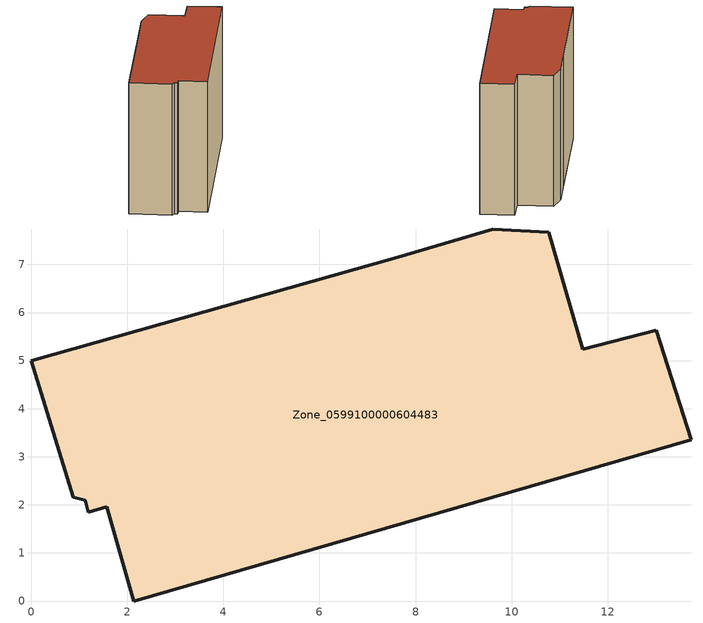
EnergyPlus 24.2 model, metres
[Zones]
Zone_0599100000604483
 floor ground (C_G): 7.63,7.15 9.61,7.74 10.77,7.67 11.48,5.24 13.01,5.63 13.74,3.35 2.14,0 1.58,1.96 1.2,1.85 1.13,2.1 0.88,2.16 0,5 z0
 wall outside (C_F): 11.48,5.24 10.77,7.67 9.61,7.74 7.63,7.15 0,5 0.88,2.16 1.13,2.1 1.2,1.85 1.58,1.96 2.14,0 13.74,3.35 13.01,5.63 11.48,5.24 z0:9.96
 roof outside (C_R): 0.88,2.16 1.13,2.1 1.2,1.85 1.58,1.96 2.14,0 13.74,3.35 13.01,5.63 11.48,5.24 10.77,7.67 9.61,7.74 7.63,7.15 0,5 z9.96
[BUILDING]
Pand.0599100000604483: North Axis=0; Terrain=City; Loads Convergence Tolerance Value=0.04; Temperature Convergence Tolerance Value=0.4; Solar Distribution=FullExterior; Maximum Number of Warmup Days=25; Minimum Number of Warmup Days=1
[Site:Location]
Rotterdam.The.Hague.AP_ZH_NLD Design_Conditions: Latitude=51.96; Longitude=4.45; Time Zone=1; Elevation=-4.5
[SITE:GROUNDTEMPERATURE:BUILDINGSURFACE]
18, 18, 18, 18, 18, 18, 18, 18, 18, 18, 18, 18
[MATERIAL] Thermal Absorptance=0.9; Solar Absorptance=0.7; Visible Absorptance=0.7
Name | Roughness | Thickness | Conductivity | Density | Specific Heat
G.TI.1946 | MediumSmooth | 0.15 | 1 | 540 | 1210
F.TI.1946 | Rough | 0.3 | 0.857143 | 1920 | 840
R.TI.1946 | MediumRough | 0.2 | 0.1 | 1500 | 1000
[CONSTRUCTION]
C_G: G.TI.1946
C_F: F.TI.1946
C_R: R.TI.1946
[ZONE]
Zone_0599100000604483: Type=1; Multiplier=1; Ceiling Height=Autocalculate; Volume=Autocalculate; Floor Area=autocalculate; Part of Total Floor Area=Yes
[ZONEINFILTRATION:DESIGNFLOWRATE]
Infil_Zone_0599100000604483: Zone or ZoneList or Space or SpaceList=Zone_0599100000604483; Schedule=AlwaysOn; Design Flow Rate Calculation Method=Flow/Area; Flow Rate per Floor Area=0.003; Constant Term Coefficient=1; Temperature Term Coefficient=0; Velocity Term Coefficient=0; Velocity Squared Term Coefficient=0
[HVACTEMPLATE:ZONE:IDEALLOADSAIRSYSTEM]
Zone_0599100000604483: Maximum Heating Supply Air Temperature=50; Minimum Cooling Supply Air Temperature=13; Maximum Heating Supply Air Humidity Ratio=0.0156; Minimum Cooling Supply Air Humidity Ratio=0.0077; Heating Limit=NoLimit; Cooling Limit=NoLimit; Dehumidification Control Type=ConstantSensibleHeatRatio; Cooling Sensible Heat Ratio=0.7; Dehumidification Setpoint=60; Humidification Control Type=None; Humidification Setpoint=30; Outdoor Air Method=None; Outdoor Air Flow Rate per Person=0.00944; Outdoor Air Flow Rate per Zone Floor Area=0; Outdoor Air Flow Rate per Zone=0; Demand Controlled Ventilation Type=None; Outdoor Air Economizer Type=NoEconomizer; Heat Recovery Type=None; Sensible Heat Recovery Effectiveness=0.7; Latent Heat Recovery Effectiveness=0.65
[ZONECONTROL:THERMOSTAT]
ThermostatControl_Zone_0599100000604483: Zone or ZoneList=Zone_0599100000604483; Control Type Schedule=DualSetpointControlType; Control 1=Thermostat_Zone_0599100000604483; Temperature Difference Between Cutout And Setpoint=0
[THERMOSTATSETPOINT:DUALSETPOINT]
Thermostat_Zone_0599100000604483: Heating Setpoint Temperature Schedule=HeatingSetpoint_Zone_0599100000604483; Cooling Setpoint Temperature Schedule=CoolingSetpoint_Zone_0599100000604483
[SCHEDULE:COMPACT]
HeatingSetpoint_Zone_0599100000604483: Through: 12/31, For: AllDays, Until: 24:00, 21
CoolingSetpoint_Zone_0599100000604483: Through: 12/31, For: AllDays, Until: 24:00, 24
DualSetpointControlType: Through: 12/31, For: AllDays, Until: 24:00, 4
AlwaysOn: Through: 12/31, For: AllDays, Until: 24:00, 1
